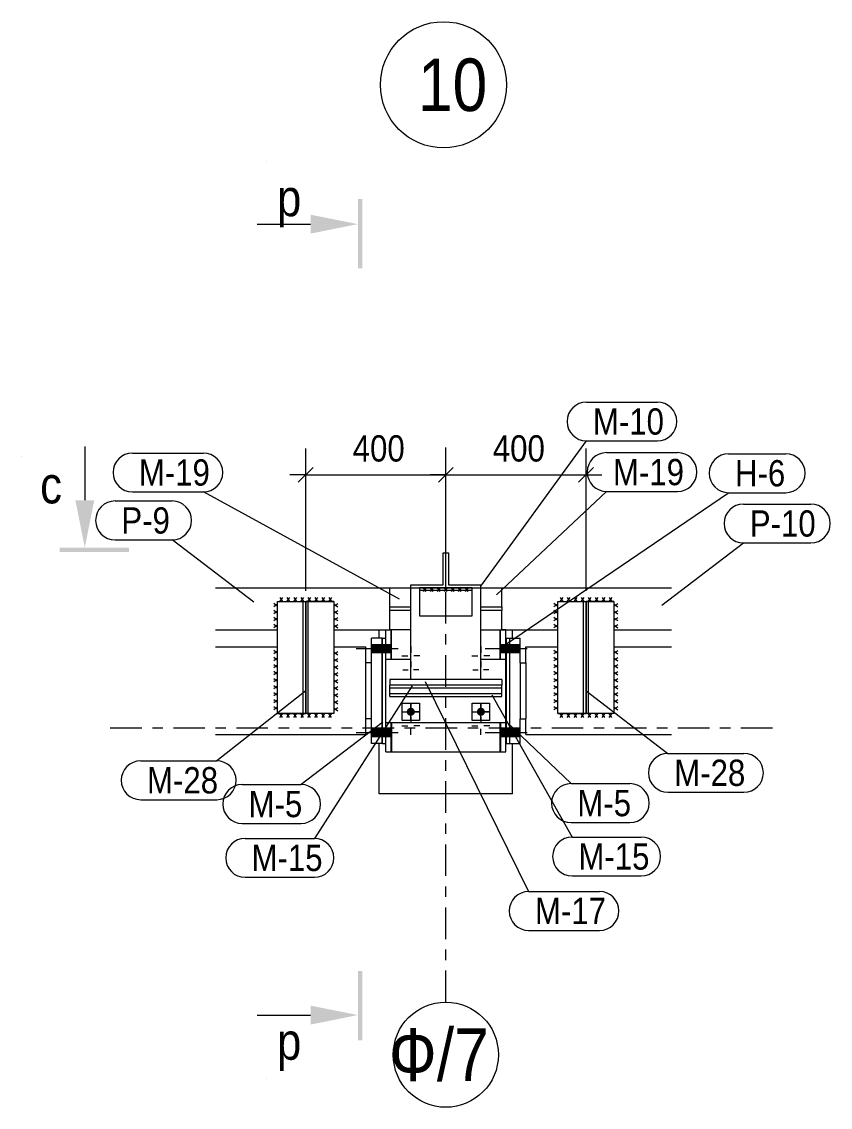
# Model space of a CAD drawing. Header units: millimetres. Extents: x -74 to 1115, y -586 to 256.
# Drawn here: x 586.6 to 663.6, y -194.9 to -91.6 of the extents above; entities that cross this region are included whole.
import ezdxf

# ---------------------------------------------------------------- set-up
doc = ezdxf.new("R2010")
doc.units = ezdxf.units.MM
doc.linetypes.add('XKITLINE00', pattern=[0])
doc.linetypes.add('XKITLINE03', pattern=[6, 3, -1, 1, -1])
for name, color, linetype, lineweight in [('Bolt', 7, 'Continuous', 0), ('GraphicObject', 6, 'Continuous', 0), ('OtherObjectType', 1, 'Continuous', 0), ('Part', 2, 'Continuous', 0), ('PartMark', 3, 'Continuous', 0), ('S-GRID', 1, 'Continuous', 0), ('Section', 6, 'Continuous', 0), ('SymbolText', 4, 'Continuous', 0), ('Z-DIMENSIONS', 1, 'Continuous', 0)]:
    doc.layers.add(name, color=color, linetype=linetype, lineweight=lineweight)
doc.styles.add('GOST type A', font='ARIAL.TTF')

msp = doc.modelspace()

# ---------------------------------------------------------------- hatches: boundary and pattern name
at = {"layer": 'Bolt'}
for points in [[(619.94, -150.88), (620.94, -150.88), (620.94, -151.64), (619.94, -151.64)], [(619.94, -150.88), (620.94, -150.88), (620.94, -151.64), (619.94, -151.64)], [(620.94, -150.88), (621.27, -150.88), (621.27, -151.64), (620.94, -151.64)], [(620.94, -150.88), (621.27, -150.88), (621.27, -151.64), (620.94, -151.64)], [(621.3, -150.88), (621.8, -150.88), (621.8, -151.64), (621.3, -151.64)], [(621.3, -150.88), (621.8, -150.88), (621.8, -151.64), (621.3, -151.64)], [(632.2, -150.88), (632.7, -150.88), (632.7, -151.64), (632.2, -151.64)], [(632.2, -150.88), (632.7, -150.88), (632.7, -151.64), (632.2, -151.64)], [(632.74, -150.88), (633.07, -150.88), (633.07, -151.64), (632.74, -151.64)], [(632.74, -150.88), (633.07, -150.88), (633.07, -151.64), (632.74, -151.64)], [(633.07, -150.88), (634.07, -150.88), (634.07, -151.64), (633.07, -151.64)], [(633.07, -150.88), (634.07, -150.88), (634.07, -151.64), (633.07, -151.64)], [(623.69, -156.88), (623.71, -156.88), (623.72, -156.88), (623.74, -156.88), (623.76, -156.89), (623.78, -156.89), (623.8, -156.9), (623.82, -156.9), (623.83, -156.91), (623.85, -156.92), (623.87, -156.93), (623.88, -156.94), (623.9, -156.95), (623.91, -156.96), (623.93, -156.97), (623.94, -156.99), (623.95, -157), (623.96, -157.02), (623.98, -157.03), (623.99, -157.05), (624, -157.06), (624.01, -157.08), (624.02, -157.09), (624.02, -157.11), (624.03, -157.13), (624.04, -157.15), (624.04, -157.17), (624.04, -157.18), (624.05, -157.2), (624.05, -157.22), (624.05, -157.24), (624.05, -157.26), (624.05, -157.28), (624.05, -157.3), (624.05, -157.32), (624.04, -157.33), (624.04, -157.35), (624.04, -157.37), (624.03, -157.39), (624.02, -157.41), (624.02, -157.42), (624.01, -157.44), (624, -157.46), (623.99, -157.47), (623.98, -157.49), (623.96, -157.5), (623.95, -157.52), (623.94, -157.53), (623.93, -157.54), (623.91, -157.56), (623.9, -157.57), (623.88, -157.58), (623.87, -157.59), (623.85, -157.6), (623.83, -157.61), (623.82, -157.61), (623.8, -157.62), (623.78, -157.63), (623.76, -157.63), (623.74, -157.63), (623.72, -157.64), (623.71, -157.64), (623.69, -157.64), (623.67, -157.64), (623.65, -157.64), (623.63, -157.64), (623.61, -157.64), (623.59, -157.63), (623.58, -157.63), (623.56, -157.63), (623.54, -157.62), (623.52, -157.61), (623.5, -157.61), (623.49, -157.6), (623.47, -157.59), (623.46, -157.58), (623.44, -157.57), (623.43, -157.56), (623.41, -157.54), (623.4, -157.53), (623.38, -157.52), (623.37, -157.5), (623.36, -157.49), (623.35, -157.47), (623.34, -157.46), (623.33, -157.44), (623.32, -157.42), (623.31, -157.41), (623.31, -157.39), (623.3, -157.37), (623.3, -157.35), (623.29, -157.33), (623.29, -157.32), (623.29, -157.3), (623.29, -157.28), (623.29, -157.26), (623.29, -157.24), (623.29, -157.22), (623.29, -157.2), (623.29, -157.18), (623.3, -157.17), (623.3, -157.15), (623.31, -157.13), (623.31, -157.11), (623.32, -157.09), (623.33, -157.08), (623.34, -157.06), (623.35, -157.05), (623.36, -157.03), (623.37, -157.02), (623.38, -157), (623.4, -156.99), (623.41, -156.97), (623.43, -156.96), (623.44, -156.95), (623.46, -156.94), (623.47, -156.93), (623.49, -156.92), (623.5, -156.91), (623.52, -156.9), (623.54, -156.9), (623.56, -156.89), (623.58, -156.89), (623.59, -156.88), (623.61, -156.88), (623.63, -156.88), (623.65, -156.88), (623.67, -156.88)], [(630.35, -156.88), (630.37, -156.88), (630.39, -156.88), (630.41, -156.88), (630.43, -156.89), (630.45, -156.89), (630.46, -156.9), (630.48, -156.9), (630.5, -156.91), (630.52, -156.92), (630.53, -156.93), (630.55, -156.94), (630.56, -156.95), (630.58, -156.96), (630.59, -156.97), (630.61, -156.99), (630.62, -157), (630.63, -157.02), (630.64, -157.03), (630.65, -157.05), (630.66, -157.06), (630.67, -157.08), (630.68, -157.09), (630.69, -157.11), (630.7, -157.13), (630.7, -157.15), (630.71, -157.17), (630.71, -157.18), (630.71, -157.2), (630.72, -157.22), (630.72, -157.24), (630.72, -157.26), (630.72, -157.28), (630.72, -157.3), (630.71, -157.32), (630.71, -157.33), (630.71, -157.35), (630.7, -157.37), (630.7, -157.39), (630.69, -157.41), (630.68, -157.42), (630.67, -157.44), (630.66, -157.46), (630.65, -157.47), (630.64, -157.49), (630.63, -157.5), (630.62, -157.52), (630.61, -157.53), (630.59, -157.54), (630.58, -157.56), (630.56, -157.57), (630.55, -157.58), (630.53, -157.59), (630.52, -157.6), (630.5, -157.61), (630.48, -157.61), (630.46, -157.62), (630.45, -157.63), (630.43, -157.63), (630.41, -157.63), (630.39, -157.64), (630.37, -157.64), (630.35, -157.64), (630.34, -157.64), (630.32, -157.64), (630.3, -157.64), (630.28, -157.64), (630.26, -157.63), (630.24, -157.63), (630.22, -157.63), (630.21, -157.62), (630.19, -157.61), (630.17, -157.61), (630.15, -157.6), (630.14, -157.59), (630.12, -157.58), (630.11, -157.57), (630.09, -157.56), (630.08, -157.54), (630.06, -157.53), (630.05, -157.52), (630.04, -157.5), (630.03, -157.49), (630.02, -157.47), (630.01, -157.46), (630, -157.44), (629.99, -157.42), (629.98, -157.41), (629.97, -157.39), (629.97, -157.37), (629.96, -157.35), (629.96, -157.33), (629.96, -157.32), (629.95, -157.3), (629.95, -157.28), (629.95, -157.26), (629.95, -157.24), (629.95, -157.22), (629.96, -157.2), (629.96, -157.18), (629.96, -157.17), (629.97, -157.15), (629.97, -157.13), (629.98, -157.11), (629.99, -157.09), (630, -157.08), (630.01, -157.06), (630.02, -157.05), (630.03, -157.03), (630.04, -157.02), (630.05, -157), (630.06, -156.99), (630.08, -156.97), (630.09, -156.96), (630.11, -156.95), (630.12, -156.94), (630.14, -156.93), (630.15, -156.92), (630.17, -156.91), (630.19, -156.9), (630.21, -156.9), (630.22, -156.89), (630.24, -156.89), (630.26, -156.88), (630.28, -156.88), (630.3, -156.88), (630.32, -156.88), (630.34, -156.88)], [(619.94, -158.88), (620.94, -158.88), (620.94, -159.64), (619.94, -159.64)], [(619.94, -158.88), (620.94, -158.88), (620.94, -159.64), (619.94, -159.64)], [(620.94, -158.88), (621.27, -158.88), (621.27, -159.64), (620.94, -159.64)], [(620.94, -158.88), (621.27, -158.88), (621.27, -159.64), (620.94, -159.64)], [(621.3, -158.88), (621.8, -158.88), (621.8, -159.64), (621.3, -159.64)], [(621.3, -158.88), (621.8, -158.88), (621.8, -159.64), (621.3, -159.64)], [(632.2, -158.88), (632.7, -158.88), (632.7, -159.64), (632.2, -159.64)], [(632.2, -158.88), (632.7, -158.88), (632.7, -159.64), (632.2, -159.64)], [(632.74, -158.88), (633.07, -158.88), (633.07, -159.64), (632.74, -159.64)], [(632.74, -158.88), (633.07, -158.88), (633.07, -159.64), (632.74, -159.64)], [(633.07, -158.88), (634.07, -158.88), (634.07, -159.64), (633.07, -159.64)], [(633.07, -158.88), (634.07, -158.88), (634.07, -159.64), (633.07, -159.64)]]:
    msp.add_hatch(color=256, dxfattribs=at).paths.add_polyline_path(points, flags=17)
at = {"layer": 'Section'}
for points in [[(619.06, -108.48), (619.06, -115.08), (618.64, -115.08), (618.64, -108.48)], [(618.64, -110.88), (614.14, -111.78), (614.14, -109.98)], [(592.65, -141.64), (591.75, -137.14), (593.55, -137.14)], [(596.85, -142.06), (590.25, -142.06), (590.25, -141.64), (596.85, -141.64)], [(619.06, -181.9), (619.06, -188.5), (618.64, -188.5), (618.64, -181.9)], [(618.64, -186.1), (614.14, -187), (614.14, -185.2)]]:
    msp.add_hatch(color=256, dxfattribs=at).paths.add_polyline_path(points, flags=17)

# ---------------------------------------------------------------- linework, layer by layer
at = {"layer": 'Bolt', "linetype": 'XKITLINE00', "lineweight": 0}
for p, q in [((622.47, -151.26), (618.47, -151.26)), ((622.47, -151.26), (618.47, -151.26)), ((620.94, -150.88), (619.94, -150.88)), ((620.94, -150.88), (619.94, -150.88)), ((620.94, -151.64), (619.94, -151.64)), ((620.94, -151.64), (619.94, -151.64)), ((621.27, -150.88), (620.94, -150.88)), ((621.27, -150.88), (620.94, -150.88)), ((621.27, -151.64), (620.94, -151.64)), ((621.27, -151.64), (620.94, -151.64)), ((621.8, -150.88), (621.3, -150.88)), ((621.8, -150.88), (621.3, -150.88)), ((621.8, -151.64), (621.3, -151.64)), ((621.8, -151.64), (621.3, -151.64)), ((623.67, -151.06), (623.67, -151.64)), ((630.34, -151.06), (630.34, -151.64)), ((634.74, -151.26), (630.74, -151.26)), ((634.74, -151.26), (630.74, -151.26)), ((632.7, -150.88), (632.2, -150.88)), ((632.7, -150.88), (632.2, -150.88)), ((632.7, -151.64), (632.2, -151.64)), ((632.7, -151.64), (632.2, -151.64)), ((633.07, -150.88), (632.74, -150.88)), ((633.07, -150.88), (632.74, -150.88)), ((633.07, -151.64), (632.74, -151.64)), ((633.07, -151.64), (632.74, -151.64)), ((634.07, -150.88), (633.07, -150.88)), ((634.07, -150.88), (633.07, -150.88)), ((634.07, -151.64), (633.07, -151.64)), ((634.07, -151.64), (633.07, -151.64)), ((622.8, -151.93), (623.38, -151.93)), ((623.67, -152.79), (623.67, -152.21)), ((623.67, -152.49), (623.67, -153)), ((624.54, -151.93), (623.96, -151.93)), ((629.47, -151.93), (630.05, -151.93)), ((630.34, -152.79), (630.34, -152.21)), ((630.34, -152.49), (630.34, -153)), ((631.2, -151.93), (630.62, -151.93)), ((622.9, -153.26), (623.41, -153.26)), ((623.67, -154.03), (623.67, -153.51)), ((624.44, -153.26), (623.92, -153.26)), ((629.57, -153.26), (630.08, -153.26)), ((630.34, -154.03), (630.34, -153.51)), ((631.1, -153.26), (630.59, -153.26)), ((623.67, -158.03), (623.67, -156.49)), ((623.67, -156.49), (623.67, -157)), ((630.34, -158.03), (630.34, -156.49)), ((630.34, -156.49), (630.34, -157)), ((622.9, -157.26), (624.44, -157.26)), ((622.9, -157.26), (623.41, -157.26)), ((623.67, -158.03), (623.67, -157.51)), ((623.67, -157.73), (623.67, -158.3)), ((624.44, -157.26), (623.92, -157.26)), ((629.57, -157.26), (631.1, -157.26)), ((629.57, -157.26), (630.08, -157.26)), ((630.34, -158.03), (630.34, -157.51)), ((630.34, -157.73), (630.34, -158.3)), ((631.1, -157.26), (630.59, -157.26)), ((620.94, -158.88), (619.94, -158.88)), ((620.94, -158.88), (619.94, -158.88)), ((621.27, -158.88), (620.94, -158.88)), ((621.27, -158.88), (620.94, -158.88)), ((621.8, -158.88), (621.3, -158.88)), ((621.8, -158.88), (621.3, -158.88)), ((622.8, -158.59), (623.38, -158.59)), ((623.67, -159.46), (623.67, -158.88)), ((624.54, -158.59), (623.96, -158.59)), ((629.47, -158.59), (630.05, -158.59)), ((630.34, -159.46), (630.34, -158.88)), ((631.2, -158.59), (630.62, -158.59)), ((632.7, -158.88), (632.2, -158.88)), ((632.7, -158.88), (632.2, -158.88)), ((633.07, -158.88), (632.74, -158.88)), ((633.07, -158.88), (632.74, -158.88)), ((634.07, -158.88), (633.07, -158.88)), ((634.07, -158.88), (633.07, -158.88)), ((622.47, -159.26), (618.47, -159.26)), ((622.47, -159.26), (618.47, -159.26)), ((620.94, -159.64), (619.94, -159.64)), ((620.94, -159.64), (619.94, -159.64)), ((621.27, -159.64), (620.94, -159.64)), ((621.27, -159.64), (620.94, -159.64)), ((621.8, -159.64), (621.3, -159.64)), ((621.8, -159.64), (621.3, -159.64)), ((634.74, -159.26), (630.74, -159.26)), ((634.74, -159.26), (630.74, -159.26)), ((632.7, -159.64), (632.2, -159.64)), ((632.7, -159.64), (632.2, -159.64)), ((633.07, -159.64), (632.74, -159.64)), ((633.07, -159.64), (632.74, -159.64)), ((634.07, -159.64), (633.07, -159.64)), ((634.07, -159.64), (633.07, -159.64))]:
    msp.add_line(p, q, dxfattribs=at)
at = {"layer": 'GraphicObject', "linetype": 'XKITLINE00', "lineweight": 0}
for p, q in [((629.5, -145.46), (624.5, -145.46)), ((611, -149.46), (611, -146.76)), ((611, -146.76), (616.34, -146.76)), ((616.34, -146.76), (616.34, -149.46)), ((637.67, -149.46), (637.67, -146.76)), ((637.67, -146.76), (643, -146.76)), ((643, -146.76), (643, -149.46)), ((611, -157.43), (611, -151.09)), ((616.34, -151.26), (616.34, -157.43)), ((637.67, -157.43), (637.67, -151.09)), ((643, -151.09), (643, -157.43)), ((616.34, -157.43), (611, -157.43)), ((643, -157.43), (637.67, -157.43))]:
    msp.add_line(p, q, dxfattribs=at)
at = {"layer": 'OtherObjectType', "linetype": 'XKITLINE00', "lineweight": 0}
msp.add_line((632.78, -97.63), (632.78, -97.63), dxfattribs=at)
msp.add_circle((626.78, -97.63), 6, dxfattribs=at)
at = {"layer": 'Part', "linetype": 'XKITLINE00', "lineweight": 0}
for p, q in [((626.74, -145.19), (626.74, -142.13)), ((626.74, -142.13), (627, -142.13)), ((627, -145.46), (627, -142.13)), ((627, -145.46), (627, -142.13)), ((627, -142.13), (627.27, -142.13)), ((627.27, -142.13), (627.27, -145.19)), ((605.08, -145.46), (621.67, -145.46)), ((621.67, -147.29), (621.67, -145.46)), ((621.67, -145.46), (623.67, -145.46)), ((623.67, -145.46), (623.67, -145.19)), ((623.67, -145.19), (626.74, -145.19)), ((623.67, -154.19), (623.67, -145.46)), ((623.67, -145.46), (627, -145.46)), ((624.5, -145.46), (624.5, -148.13)), ((627, -145.46), (630.34, -145.46)), ((627.27, -145.19), (630.34, -145.19)), ((629.5, -148.13), (629.5, -145.46)), ((630.34, -145.46), (630.34, -145.19)), ((630.34, -145.46), (632.34, -145.46)), ((630.34, -154.19), (630.34, -145.46)), ((632.34, -147.29), (632.34, -145.46)), ((632.34, -145.46), (648.48, -145.46)), ((624.5, -145.69), (629.5, -145.69)), ((611, -157.43), (611, -146.76)), ((611, -146.76), (613.67, -146.76)), ((613.44, -157.43), (613.44, -146.76)), ((613.67, -157.43), (613.67, -146.76)), ((616.34, -146.76), (613.67, -146.76)), ((613.67, -146.76), (613.67, -157.43)), ((613.9, -157.43), (613.9, -146.76)), ((616.34, -146.76), (616.34, -157.43)), ((621.67, -147.63), (621.67, -147.29)), ((621.67, -147.29), (623.67, -147.29)), ((623.67, -147.63), (621.67, -147.63)), ((621.67, -149.46), (621.67, -147.63)), ((630.34, -147.29), (632.34, -147.29)), ((632.34, -147.63), (630.34, -147.63)), ((632.34, -147.29), (632.34, -147.63)), ((632.34, -149.46), (632.34, -147.63)), ((637.67, -157.43), (637.67, -146.76)), ((637.67, -146.76), (640.34, -146.76)), ((640.1, -157.43), (640.1, -146.76)), ((640.34, -157.43), (640.34, -146.76)), ((643, -146.76), (640.34, -146.76)), ((640.34, -146.76), (640.34, -157.43)), ((640.57, -157.43), (640.57, -146.76)), ((643, -146.76), (643, -157.43)), ((624.5, -148.13), (629.5, -148.13)), ((605.08, -149.46), (611, -149.46)), ((616.34, -149.46), (621.67, -149.46)), ((620.67, -150.26), (620.67, -149.46)), ((621.3, -149.46), (621.67, -149.46)), ((621.3, -152.26), (621.3, -149.46)), ((623.67, -149.46), (621.67, -149.46)), ((621.8, -152.26), (621.8, -149.46)), ((621.84, -152.26), (621.84, -149.46)), ((630.34, -149.46), (632.34, -149.46)), ((632.17, -152.26), (632.17, -149.46)), ((632.2, -152.26), (632.2, -149.46)), ((632.7, -149.46), (632.34, -149.46)), ((632.34, -149.46), (637.67, -149.46)), ((632.7, -152.26), (632.7, -149.46)), ((633.34, -150.26), (633.34, -149.46)), ((643, -149.46), (648.48, -149.46)), ((620.94, -150.26), (619.94, -150.26)), ((619.94, -152.59), (619.94, -150.26)), ((620.94, -160.26), (620.94, -150.26)), ((620.94, -150.26), (620.94, -160.26)), ((620.94, -150.26), (621.27, -150.26)), ((621.27, -150.26), (621.27, -160.26)), ((632.74, -150.26), (632.74, -160.26)), ((632.74, -150.26), (633.07, -150.26)), ((633.07, -150.26), (633.07, -160.26)), ((633.07, -150.26), (634.07, -150.26)), ((633.07, -150.26), (633.07, -160.26)), ((634.07, -152.59), (634.07, -150.26)), ((605.08, -151.09), (611, -151.09)), ((616.34, -151.09), (619.4, -151.09)), ((619.4, -152.59), (619.4, -151.09)), ((634.6, -151.09), (637.67, -151.09)), ((634.6, -152.59), (634.6, -151.09)), ((643, -151.09), (648.48, -151.09)), ((619.94, -152.59), (619.4, -152.59)), ((619.4, -157.93), (619.4, -152.59)), ((619.94, -157.93), (619.94, -152.59)), ((621.27, -151.93), (621.3, -151.93)), ((621.3, -152.26), (623.67, -152.26)), ((621.3, -158.26), (621.3, -152.26)), ((630.34, -152.26), (632.7, -152.26)), ((632.7, -151.93), (632.74, -151.93)), ((632.7, -158.26), (632.7, -152.26)), ((634.07, -152.59), (634.07, -157.93)), ((634.07, -152.59), (634.6, -152.59)), ((634.6, -152.59), (634.6, -157.93)), ((632.34, -154.19), (621.67, -154.19)), ((621.67, -154.19), (621.67, -154.73)), ((632.34, -154.73), (621.67, -154.73)), ((621.67, -154.99), (621.67, -154.73)), ((632.34, -154.19), (632.34, -154.73)), ((632.34, -154.99), (632.34, -154.73)), ((621.67, -155.53), (621.67, -154.99)), ((621.67, -154.99), (632.34, -154.99)), ((621.67, -155.79), (621.67, -155.53)), ((621.67, -155.53), (632.34, -155.53)), ((621.67, -155.79), (632.34, -155.79)), ((632.34, -155.53), (632.34, -154.99)), ((632.34, -155.79), (632.34, -155.53)), ((622.84, -156.43), (624.5, -156.43)), ((622.84, -158.09), (622.84, -156.43)), ((624.5, -156.43), (624.5, -158.09)), ((629.5, -156.43), (631.17, -156.43)), ((629.5, -158.09), (629.5, -156.43)), ((631.17, -156.43), (631.17, -158.09)), ((611, -157.43), (613.67, -157.43)), ((616.34, -157.43), (613.67, -157.43)), ((619.4, -159.43), (619.4, -157.93)), ((619.94, -157.93), (619.4, -157.93)), ((619.94, -160.26), (619.94, -157.93)), ((634.07, -160.26), (634.07, -157.93)), ((634.07, -157.93), (634.6, -157.93)), ((634.6, -159.43), (634.6, -157.93)), ((637.67, -157.43), (640.34, -157.43)), ((643, -157.43), (640.34, -157.43)), ((621.27, -158.59), (621.3, -158.59)), ((621.3, -161.06), (621.3, -158.26)), ((621.3, -158.26), (632.7, -158.26)), ((621.8, -161.06), (621.8, -158.26)), ((621.84, -158.26), (621.84, -161.06)), ((624.5, -158.09), (622.84, -158.09)), ((631.17, -158.09), (629.5, -158.09)), ((632.17, -161.06), (632.17, -158.26)), ((632.2, -158.26), (632.2, -161.06)), ((632.7, -161.06), (632.7, -158.26)), ((632.7, -158.59), (632.74, -158.59)), ((605.08, -159.43), (619.4, -159.43)), ((634.6, -159.43), (648.48, -159.43)), ((620.94, -160.26), (619.94, -160.26)), ((620.67, -165.06), (620.67, -160.26)), ((620.94, -160.26), (621.27, -160.26)), ((632.74, -160.26), (633.07, -160.26)), ((633.07, -160.26), (634.07, -160.26)), ((633.34, -165.06), (633.34, -160.26)), ((621.3, -161.06), (621.8, -161.06)), ((621.84, -161.06), (632.17, -161.06)), ((632.2, -161.06), (632.7, -161.06)), ((633.34, -165.06), (620.67, -165.06))]:
    msp.add_line(p, q, dxfattribs=at)
at = {"layer": 'PartMark', "linetype": 'XKITLINE00', "lineweight": 0}
for p, q in [((640.39, -127.8), (647.13, -127.8)), ((630.32, -145.32), (640.39, -131.5)), ((640.39, -131.5), (647.13, -131.5)), ((597.19, -132.65), (603.93, -132.65)), ((642.3, -132.61), (649.04, -132.61)), ((653.91, -132.72), (659.34, -132.72)), ((595.53, -137.21), (600.96, -137.21)), ((597.19, -136.35), (603.93, -136.35)), ((622.6, -146.56), (603.93, -136.35)), ((631.83, -146.12), (642.3, -136.31)), ((632.69, -150.87), (653.91, -136.42)), ((642.3, -136.31), (649.04, -136.31)), ((653.91, -136.42), (659.34, -136.42)), ((655.32, -137.5), (661.73, -137.5)), ((595.53, -140.91), (600.96, -140.91)), ((608.74, -146.84), (600.96, -140.91)), ((647.54, -147.13), (655.32, -141.2)), ((655.32, -141.2), (661.73, -141.2)), ((623.81, -154.79), (614.49, -169.3)), ((625.04, -154.37), (634.88, -174.35)), ((613.69, -155.28), (605.2, -161.92)), ((631.37, -155.65), (639.01, -169.17)), ((640.35, -155.28), (648.13, -161.21)), ((621.01, -158.25), (613.23, -164.18)), ((632.81, -158.25), (638.91, -164.09)), ((597.97, -161.92), (605.2, -161.92)), ((648.13, -161.21), (655.36, -161.21)), ((638.91, -164.09), (644.51, -164.09)), ((607.63, -164.18), (613.23, -164.18)), ((648.13, -164.91), (655.36, -164.91)), ((597.97, -165.62), (605.2, -165.62)), ((607.63, -167.88), (613.23, -167.88)), ((638.91, -167.79), (644.51, -167.79)), ((607.91, -169.3), (614.49, -169.3)), ((639.01, -169.17), (645.59, -169.17)), ((607.91, -173), (614.49, -173)), ((639.01, -172.87), (645.59, -172.87)), ((634.88, -174.35), (641.62, -174.35)), ((634.88, -178.05), (641.62, -178.05))]:
    msp.add_line(p, q, dxfattribs=at)
for centre, start, end in [((640.39, -129.65), 90, 270), ((647.13, -129.65), 270, 90), ((597.19, -134.5), 90, 270), ((603.93, -134.5), 270, 90), ((642.3, -134.46), 90, 270), ((649.04, -134.46), 270, 90), ((653.91, -134.57), 90, 270), ((659.34, -134.57), 270, 90), ((595.53, -139.06), 90, 270), ((600.96, -139.06), 270, 90), ((655.32, -139.35), 90, 270), ((661.73, -139.35), 270, 90), ((597.97, -163.77), 90, 270), ((605.2, -163.77), 270, 90), ((648.13, -163.06), 90, 270), ((655.36, -163.06), 270, 90), ((638.91, -165.94), 90, 270), ((644.51, -165.94), 270, 90), ((607.63, -166.03), 90, 270), ((613.23, -166.03), 270, 90), ((607.91, -171.15), 90, 270), ((614.49, -171.15), 270, 90), ((639.01, -171.02), 90, 270), ((645.59, -171.02), 270, 90), ((634.88, -176.2), 90, 270), ((641.62, -176.2), 270, 90)]:
    msp.add_arc(centre, 1.85, start, end, dxfattribs=at)
at = {"layer": 'S-GRID', "linetype": 'XKITLINE03', "lineweight": 0}
for p, q in [((627, -184.87), (627, -132.13)), ((595.08, -158.79), (658.48, -158.79))]:
    msp.add_line(p, q, dxfattribs=at)
at = {"layer": 'S-GRID', "linetype": 'XKITLINE00', "lineweight": 0}
msp.add_circle((627, -189.87), 5, dxfattribs=at)
at = {"layer": 'Section', "linetype": 'XKITLINE00', "lineweight": 0}
for p, q in [((609.94, -104.88), (609.94, -104.88)), ((609.94, -104.88), (609.94, -104.88)), ((609.04, -110.88), (614.14, -110.88)), ((592.65, -132.04), (592.65, -137.14)), ((586.65, -132.94), (586.65, -132.94)), ((586.65, -132.94), (586.65, -132.94)), ((609.04, -186.1), (614.14, -186.1)), ((609.94, -192.1), (609.94, -192.1)), ((609.94, -192.1), (609.94, -192.1))]:
    msp.add_line(p, q, dxfattribs=at)
at = {"layer": 'SymbolText', "linetype": 'XKITLINE00', "lineweight": 0}
for p, q in [((625.13, -145.46), (624.85, -145.83)), ((625.13, -145.83), (624.88, -145.46)), ((625.79, -145.46), (625.52, -145.83)), ((625.79, -145.83), (625.54, -145.46)), ((626.46, -145.46), (626.19, -145.83)), ((626.46, -145.83), (626.21, -145.46)), ((627.13, -145.46), (626.85, -145.83)), ((627.13, -145.83), (626.88, -145.46)), ((627.79, -145.46), (627.52, -145.83)), ((627.79, -145.83), (627.54, -145.46)), ((628.46, -145.46), (628.19, -145.83)), ((628.46, -145.83), (628.21, -145.46)), ((629.13, -145.46), (628.85, -145.83)), ((629.13, -145.83), (628.88, -145.46)), ((611.21, -146.76), (611.49, -146.38)), ((611.21, -146.38), (611.46, -146.76)), ((611.88, -146.76), (612.15, -146.38)), ((611.88, -146.38), (612.13, -146.76)), ((612.54, -146.76), (612.82, -146.38)), ((612.54, -146.38), (612.79, -146.76)), ((613.21, -146.76), (613.49, -146.38)), ((613.21, -146.38), (613.46, -146.76)), ((613.88, -146.76), (614.15, -146.38)), ((613.88, -146.38), (614.13, -146.76)), ((614.54, -146.76), (614.82, -146.38)), ((614.54, -146.38), (614.79, -146.76)), ((615.21, -146.76), (615.49, -146.38)), ((615.21, -146.38), (615.46, -146.76)), ((615.88, -146.76), (616.15, -146.38)), ((615.88, -146.38), (616.13, -146.76)), ((637.88, -146.76), (638.15, -146.38)), ((637.88, -146.38), (638.13, -146.76)), ((638.54, -146.76), (638.82, -146.38)), ((638.54, -146.38), (638.79, -146.76)), ((639.21, -146.76), (639.49, -146.38)), ((639.21, -146.38), (639.46, -146.76)), ((639.88, -146.76), (640.15, -146.38)), ((639.88, -146.38), (640.13, -146.76)), ((640.54, -146.76), (640.82, -146.38)), ((640.54, -146.38), (640.79, -146.76)), ((641.21, -146.76), (641.49, -146.38)), ((641.21, -146.38), (641.46, -146.76)), ((641.88, -146.76), (642.15, -146.38)), ((641.88, -146.38), (642.13, -146.76)), ((642.54, -146.76), (642.82, -146.38)), ((642.54, -146.38), (642.79, -146.76)), ((611, -147.23), (610.63, -146.96)), ((610.63, -147.23), (611, -146.98)), ((611, -147.9), (610.63, -147.63)), ((616.34, -146.98), (616.71, -147.26)), ((616.71, -146.98), (616.34, -147.23)), ((637.67, -147.23), (637.29, -146.96)), ((637.29, -147.23), (637.67, -146.98)), ((637.67, -147.9), (637.29, -147.63)), ((643, -146.98), (643.38, -147.26)), ((643.38, -146.98), (643, -147.23)), ((610.63, -147.9), (611, -147.65)), ((611, -148.57), (610.63, -148.29)), ((610.63, -148.57), (611, -148.32)), ((616.34, -147.65), (616.71, -147.93)), ((616.71, -147.65), (616.34, -147.9)), ((616.34, -148.32), (616.71, -148.59)), ((616.71, -148.32), (616.34, -148.57)), ((637.29, -147.9), (637.67, -147.65)), ((637.67, -148.57), (637.29, -148.29)), ((637.29, -148.57), (637.67, -148.32)), ((643, -147.65), (643.38, -147.93)), ((643.38, -147.65), (643, -147.9)), ((643, -148.32), (643.38, -148.59)), ((643.38, -148.32), (643, -148.57)), ((611, -149.23), (610.63, -148.96)), ((610.63, -149.23), (611, -148.98)), ((616.34, -148.98), (616.71, -149.26)), ((616.71, -148.98), (616.34, -149.23)), ((637.67, -149.23), (637.29, -148.96)), ((637.29, -149.23), (637.67, -148.98)), ((643, -148.98), (643.38, -149.26)), ((643.38, -148.98), (643, -149.23)), ((611, -151.72), (610.63, -151.44)), ((610.63, -151.72), (611, -151.47)), ((616.34, -151.55), (616.71, -151.83)), ((616.71, -151.55), (616.34, -151.8)), ((637.67, -151.72), (637.29, -151.44)), ((637.29, -151.72), (637.67, -151.47)), ((643, -151.47), (643.38, -151.74)), ((643.38, -151.47), (643, -151.72)), ((611, -152.38), (610.63, -152.11)), ((610.63, -152.38), (611, -152.13)), ((611, -153.05), (610.63, -152.78)), ((616.34, -152.22), (616.71, -152.49)), ((616.71, -152.22), (616.34, -152.47)), ((637.67, -152.38), (637.29, -152.11)), ((637.29, -152.38), (637.67, -152.13)), ((637.67, -153.05), (637.29, -152.78)), ((643, -152.13), (643.38, -152.41)), ((643.38, -152.13), (643, -152.38)), ((610.63, -153.05), (611, -152.8)), ((611, -153.72), (610.63, -153.44)), ((610.63, -153.72), (611, -153.47)), ((616.34, -152.88), (616.71, -153.16)), ((616.71, -152.88), (616.34, -153.13)), ((616.34, -153.55), (616.71, -153.83)), ((616.71, -153.55), (616.34, -153.8)), ((637.29, -153.05), (637.67, -152.8)), ((637.67, -153.72), (637.29, -153.44)), ((637.29, -153.72), (637.67, -153.47)), ((643, -152.8), (643.38, -153.08)), ((643.38, -152.8), (643, -153.05)), ((643, -153.47), (643.38, -153.74)), ((643.38, -153.47), (643, -153.72)), ((611, -154.38), (610.63, -154.11)), ((610.63, -154.38), (611, -154.13)), ((611, -155.05), (610.63, -154.78)), ((610.63, -155.05), (611, -154.8)), ((616.34, -154.22), (616.71, -154.49)), ((616.71, -154.22), (616.34, -154.47)), ((637.67, -154.38), (637.29, -154.11)), ((637.29, -154.38), (637.67, -154.13)), ((637.67, -155.05), (637.29, -154.78)), ((637.29, -155.05), (637.67, -154.8)), ((643, -154.13), (643.38, -154.41)), ((643.38, -154.13), (643, -154.38)), ((643, -154.8), (643.38, -155.08)), ((643.38, -154.8), (643, -155.05)), ((611, -155.72), (610.63, -155.44)), ((610.63, -155.72), (611, -155.47)), ((616.34, -154.88), (616.71, -155.16)), ((616.71, -154.88), (616.34, -155.13)), ((616.34, -155.55), (616.71, -155.83)), ((616.71, -155.55), (616.34, -155.8)), ((637.67, -155.72), (637.29, -155.44)), ((637.29, -155.72), (637.67, -155.47)), ((643, -155.47), (643.38, -155.74)), ((643.38, -155.47), (643, -155.72)), ((611, -156.38), (610.63, -156.11)), ((610.63, -156.38), (611, -156.13)), ((611, -157.05), (610.63, -156.78)), ((610.63, -157.05), (611, -156.8)), ((616.34, -156.22), (616.71, -156.49)), ((616.71, -156.22), (616.34, -156.47)), ((616.34, -156.88), (616.71, -157.16)), ((616.71, -156.88), (616.34, -157.13)), ((637.67, -156.38), (637.29, -156.11)), ((637.29, -156.38), (637.67, -156.13)), ((637.67, -157.05), (637.29, -156.78)), ((637.29, -157.05), (637.67, -156.8)), ((643, -156.13), (643.38, -156.41)), ((643.38, -156.13), (643, -156.38)), ((643, -156.8), (643.38, -157.08)), ((643.38, -156.8), (643, -157.05)), ((611.46, -157.43), (611.19, -157.8)), ((611.46, -157.8), (611.21, -157.43)), ((612.13, -157.43), (611.85, -157.8)), ((612.13, -157.8), (611.88, -157.43)), ((612.79, -157.43), (612.52, -157.8)), ((612.79, -157.8), (612.54, -157.43)), ((613.46, -157.43), (613.19, -157.8)), ((613.46, -157.8), (613.21, -157.43)), ((614.13, -157.43), (613.85, -157.8)), ((614.13, -157.8), (613.88, -157.43)), ((614.79, -157.43), (614.52, -157.8)), ((614.79, -157.8), (614.54, -157.43)), ((615.46, -157.43), (615.19, -157.8)), ((615.46, -157.8), (615.21, -157.43)), ((616.13, -157.43), (615.85, -157.8)), ((616.13, -157.8), (615.88, -157.43)), ((638.13, -157.43), (637.85, -157.8)), ((638.13, -157.8), (637.88, -157.43)), ((638.79, -157.43), (638.52, -157.8)), ((638.79, -157.8), (638.54, -157.43)), ((639.46, -157.43), (639.19, -157.8)), ((639.46, -157.8), (639.21, -157.43)), ((640.13, -157.43), (639.85, -157.8)), ((640.13, -157.8), (639.88, -157.43)), ((640.79, -157.43), (640.52, -157.8)), ((640.79, -157.8), (640.54, -157.43)), ((641.46, -157.43), (641.19, -157.8)), ((641.46, -157.8), (641.21, -157.43)), ((642.13, -157.43), (641.85, -157.8)), ((642.13, -157.8), (641.88, -157.43)), ((642.79, -157.43), (642.52, -157.8)), ((642.79, -157.8), (642.54, -157.43))]:
    msp.add_line(p, q, dxfattribs=at)
at = {"layer": 'Z-DIMENSIONS', "linetype": 'XKITLINE00', "lineweight": 0}
for p, q in [((613.67, -145.76), (613.67, -132.21)), ((627, -144.69), (627, -132.21)), ((627, -144.69), (627, -132.21)), ((640.34, -145.76), (640.34, -132.21)), ((614.38, -134.01), (612.96, -135.42)), ((627.71, -134.01), (626.29, -135.42)), ((627.71, -134.01), (626.29, -135.42)), ((641.04, -134.01), (639.63, -135.42)), ((613.67, -134.71), (612.17, -134.71)), ((613.67, -134.71), (627, -134.71)), ((627, -134.71), (625.5, -134.71)), ((627, -134.71), (628.5, -134.71)), ((627, -134.71), (640.34, -134.71)), ((640.34, -134.71), (641.84, -134.71))]:
    msp.add_line(p, q, dxfattribs=at)
at = {"layer": 'Z-DIMENSIONS'}
for p in [(613.67, -134.71), (627, -134.71), (627, -134.71), (640.34, -134.71)]:
    msp.add_point(p, dxfattribs=at)

# ---------------------------------------------------------------- texts
at = {"layer": 'OtherObjectType', "style": 'GOST type A', "width": 0.85}
msp.add_text('10', height=5, dxfattribs=at).set_placement((624.34, -100.13))
at = {"layer": 'PartMark', "style": 'GOST type A', "width": 0.85}
for s, p in [('М-10', (640.99, -130.9)), ('М-19', (642.9, -135.71)), ('М-19', (597.79, -135.75)), ('Н-6', (654.51, -135.82)), ('Р-9', (596.13, -140.31)), ('Р-10', (655.92, -140.6)), ('М-28', (648.73, -164.31)), ('М-28', (598.57, -165.02)), ('М-5', (608.23, -167.28)), ('М-5', (639.51, -167.19)), ('М-15', (608.51, -172.4)), ('М-15', (639.61, -172.27)), ('М-17', (635.48, -177.45))]:
    msp.add_text(s, height=2.5, dxfattribs=at).set_placement(p)
at = {"layer": 'S-GRID', "style": 'GOST type A', "width": 0.85}
msp.add_text('Ф/7', height=5, dxfattribs=at).set_placement((621.63, -192.37))
at = {"layer": 'Section', "style": 'GOST type A', "width": 0.85}
for s, p in [('р', (610.94, -110.13)), ('с', (588.4, -137.44)), ('р', (610.94, -190.35))]:
    msp.add_text(s, height=3.5, dxfattribs=at).set_placement(p)
at = {"layer": 'Z-DIMENSIONS', "style": 'GOST type A', "width": 0.85}
for p in [(618.14, -133.46), (631.47, -133.46)]:
    msp.add_text('400', height=2.5, dxfattribs=at).set_placement(p)

doc.saveas('drawing.dxf')
